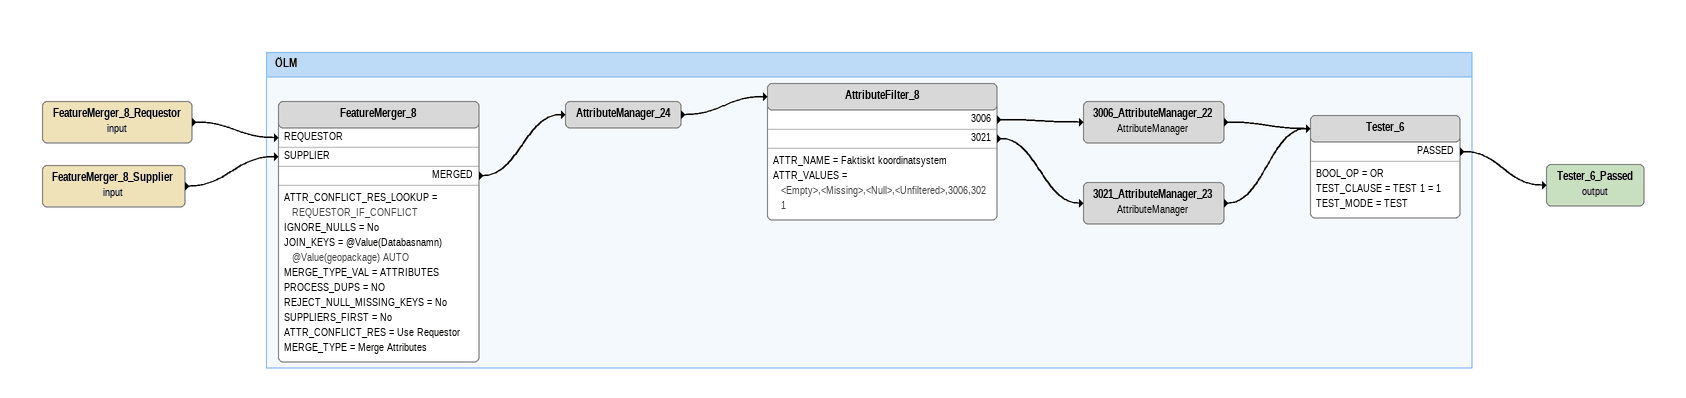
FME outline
FeatureMerger_8_Requestor (input)
    -> FeatureMerger_8 [REQUESTOR]
FeatureMerger_8_Supplier (input)
    -> FeatureMerger_8 [SUPPLIER]
Tester_6_Passed (output)

Bookmark: ÖLM
FeatureMerger_8
    ATTR_CONFLICT_RES_LOOKUP = REQUESTOR_IF_CONFLICT
    IGNORE_NULLS = No
    JOIN_KEYS = @Value(Databasnamn) @Value(geopackage) AUTO
    MERGE_TYPE_VAL = ATTRIBUTES
    PROCESS_DUPS = NO
    REJECT_NULL_MISSING_KEYS = No
    SUPPLIERS_FIRST = No
    ATTR_CONFLICT_RES = Use Requestor
    MERGE_TYPE = Merge Attributes
    MERGED -> AttributeManager_24
AttributeManager_24
    -> AttributeFilter_8
AttributeFilter_8
    ATTR_NAME = Faktiskt koordinatsystem
    ATTR_VALUES = <Empty>,<Missing>,<Null>,<Unfiltered>,3006,3021
    3006 -> 3006_AttributeManager_22
    3021 -> 3021_AttributeManager_23
3006_AttributeManager_22: AttributeManager
    -> Tester_6
3021_AttributeManager_23: AttributeManager
    -> Tester_6
Tester_6
    BOOL_OP = OR
    TEST_CLAUSE = TEST 1 = 1
    TEST_MODE = TEST
    PASSED -> Tester_6_Passed (output)
